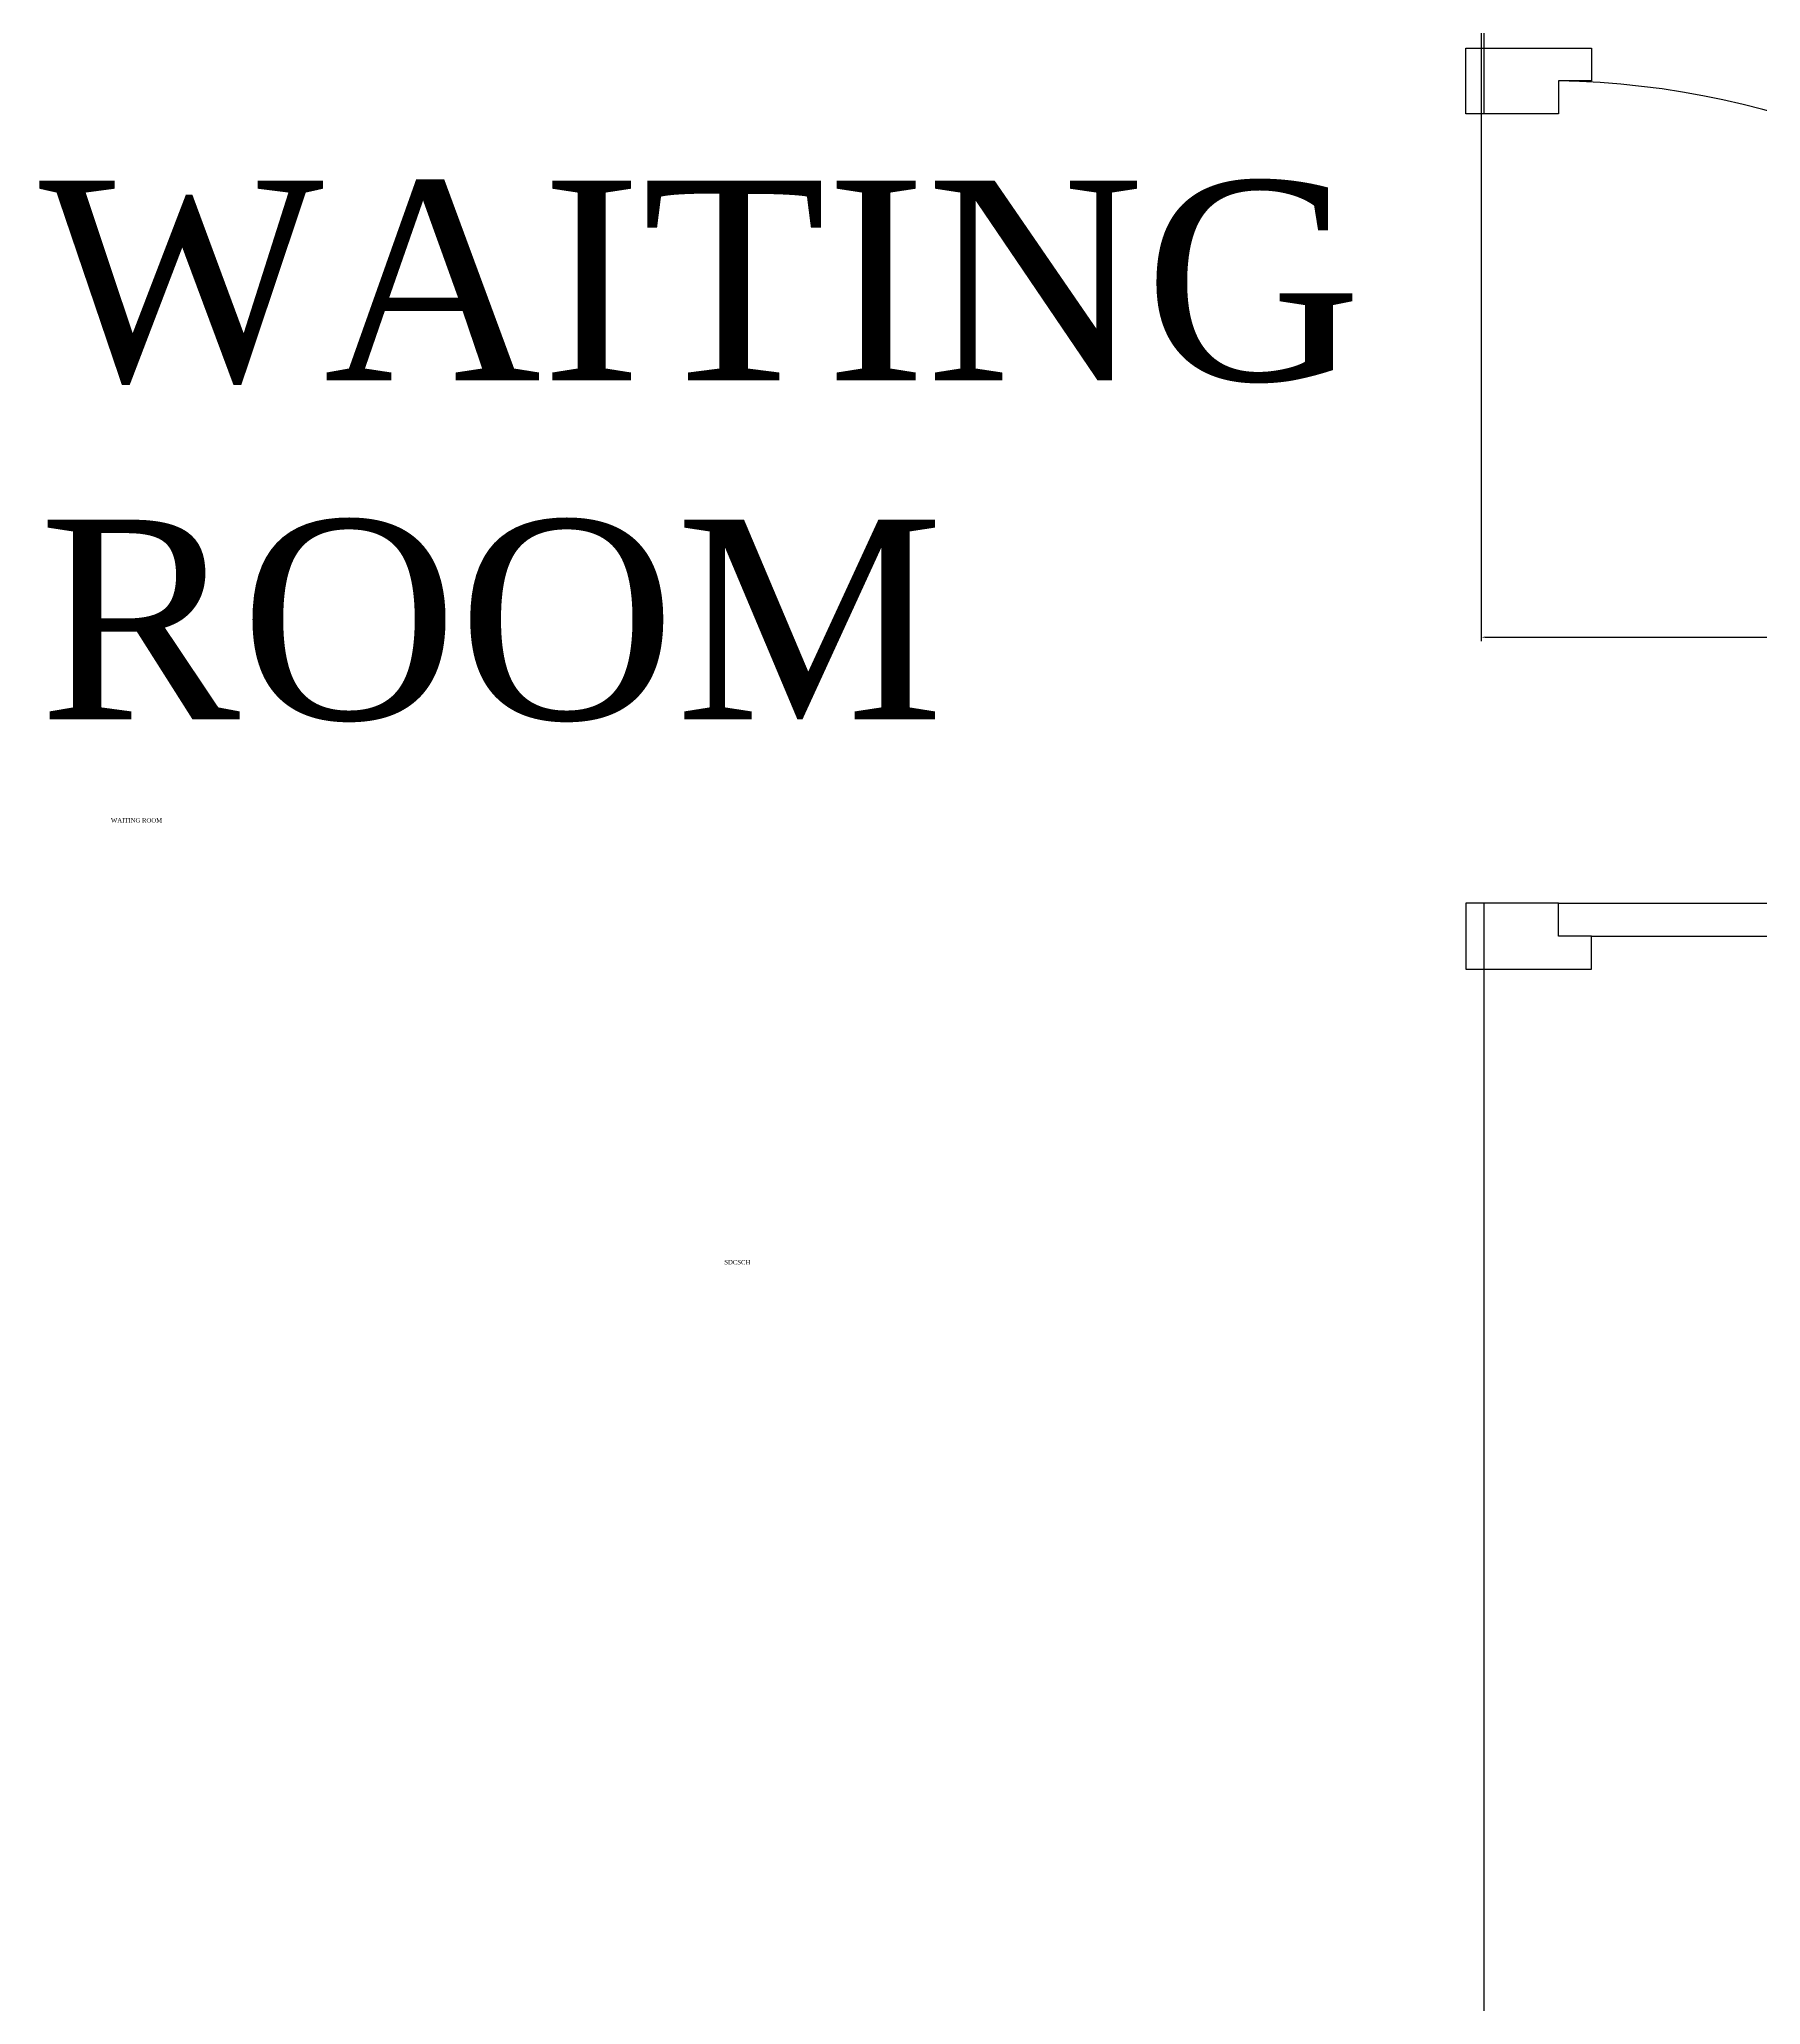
# Model space of a CAD drawing. Header units: inches. Extents: x -172 to 508, y -11 to 308.
# Drawn here: x -114.9 to -36.4, y 127.9 to 217.5 of the extents above; entities that cross this region are included whole.
import ezdxf

# ---------------------------------------------------------------- set-up
doc = ezdxf.new("R2010")
doc.units = ezdxf.units.IN
doc.header["$MEASUREMENT"] = 0
doc.styles.get("Standard").update_dxf_attribs({"font": 'times.ttf'})
doc.dimstyles.get("Standard").update_dxf_attribs({"dimtxt": 0.18, "dimasz": 0.18, "dimexe": 0.18, "dimexo": 0.0625, "dimgap": 0.09, "dimtad": 0, "dimtih": 1, "dimtoh": 1, "dimdec": 1, "dimzin": 0, "dimdsep": 46, "dimlunit": 4, "dimtxsty": 'Standard', "dimcen": 0.09, "dimadec": 0, "dimazin": 0, "dimtfac": 1, "dimtdec": 1, "dimtofl": 0, "dimtmove": 0, "dimatfit": 3, "dimfxl": 1, "dimtolj": 1, "dimtzin": 0, "dimarcsym": 0})

# ---------------------------------------------------------------- blocks, each defined once
blk = doc.blocks.new('door')
at = {"color": 1}
for p, q in [((236.531, 100.62), (236.531, 136.62)), ((236.531, 136.62), (236.531, 118.62)), ((236.531, 100.62), (236.531, 136.62)), ((236.531, 136.62), (236.531, 118.62)), ((196.031, 100.62), (197.531, 100.62)), ((196.031, 94.899), (196.031, 100.62)), ((197.531, 100.62), (197.531, 99.12)), ((238.031, 100.62), (236.531, 100.62)), ((236.531, 100.62), (236.531, 99.12)), ((238.031, 94.899), (238.031, 100.62)), ((238.031, 94.899), (238.031, 100.62)), ((197.531, 99.12), (199.031, 99.12)), ((199.031, 99.12), (199.031, 94.899)), ((236.531, 99.12), (235.031, 99.12)), ((235.031, 99.12), (235.031, 94.899)), ((236.531, 99.12), (235.031, 99.12)), ((235.031, 99.12), (235.031, 94.899)), ((199.031, 94.899), (196.031, 94.899)), ((235.031, 94.899), (238.031, 94.899))]:
    blk.add_line(p, q, dxfattribs=at)
blk.add_arc((235.604, 98.554), 38.078, 88.6055, 179.1479, dxfattribs=at)
blk.add_arc((235.604, 98.554), 38.078, 88.6055, 179.1479, dxfattribs=at)
blk = doc.blocks.new('dooor1')
at = {"color": 1}
blk.add_line((94.143, 165.547), (94.143, 128.04), dxfattribs=at)
at = {"rotation": 180}
blk.add_blockref('door', (329.174, 264.667), dxfattribs=at)
blk = doc.blocks.new('*D21')
at = {"color": 0, "lineweight": -2}
for p, q in [((-49.183, 223.314), (-49.183, 190.045)), ((142.819, 223.314), (142.819, 190.045)), ((-49.003, 190.225), (46.592, 190.225)), ((142.639, 190.225), (47.043, 190.225))]:
    blk.add_line(p, q, dxfattribs=at)
at = {"color": 0}
for points in [[(-49.003, 190.255), (-49.003, 190.195), (-49.183, 190.225)], [(142.639, 190.255), (142.639, 190.195), (142.819, 190.225)]]:
    blk.add_solid(points, dxfattribs=at)
at = {"layer": 'Defpoints', "color": 0}
for p in [(-49.183, 223.377), (142.819, 223.377), (142.819, 190.225)]:
    blk.add_point(p, dxfattribs=at)
at = {"color": 0, "insert": (46.818, 190.225), "char_height": 0.18, "attachment_point": 5}
blk.add_mtext("\\A1;16'", dxfattribs=at)

msp = doc.modelspace()

# ---------------------------------------------------------------- linework, layer by layer
for p, q in [((-49.057, 252.531), (-49.057, 214.092)), ((-49.057, 178.092), (-49.057, 115.837))]:
    msp.add_line(p, q)

# ---------------------------------------------------------------- block references
at = {"rotation": 90}
msp.add_blockref('dooor1', (119.89, 83.948), dxfattribs=at)

# ---------------------------------------------------------------- texts
for s, height, p in [('WAITING ', 9.1024, (-114.945, 201.936)), ('ROOM', 9.1024, (-114.945, 186.481)), ('WAITING ROOM', 0.2, (-111.665, 181.774)), ('SDCSCH', 0.2, (-83.698, 161.625))]:
    msp.add_text(s, height=height).set_placement(p)

# ---------------------------------------------------------------- dimensions: what is measured, and where the dimension line sits
at = {"color": 6}
dim = msp.add_linear_dim(base=(142.819, 190.225), p1=(-49.183, 223.377), p2=(142.819, 223.377), dimstyle='Standard', dxfattribs=at)
dim.commit()
dim.dimension.update_dxf_attribs({"geometry": '*D21', "text_midpoint": (46.818, 190.225)})

doc.saveas('drawing.dxf')
